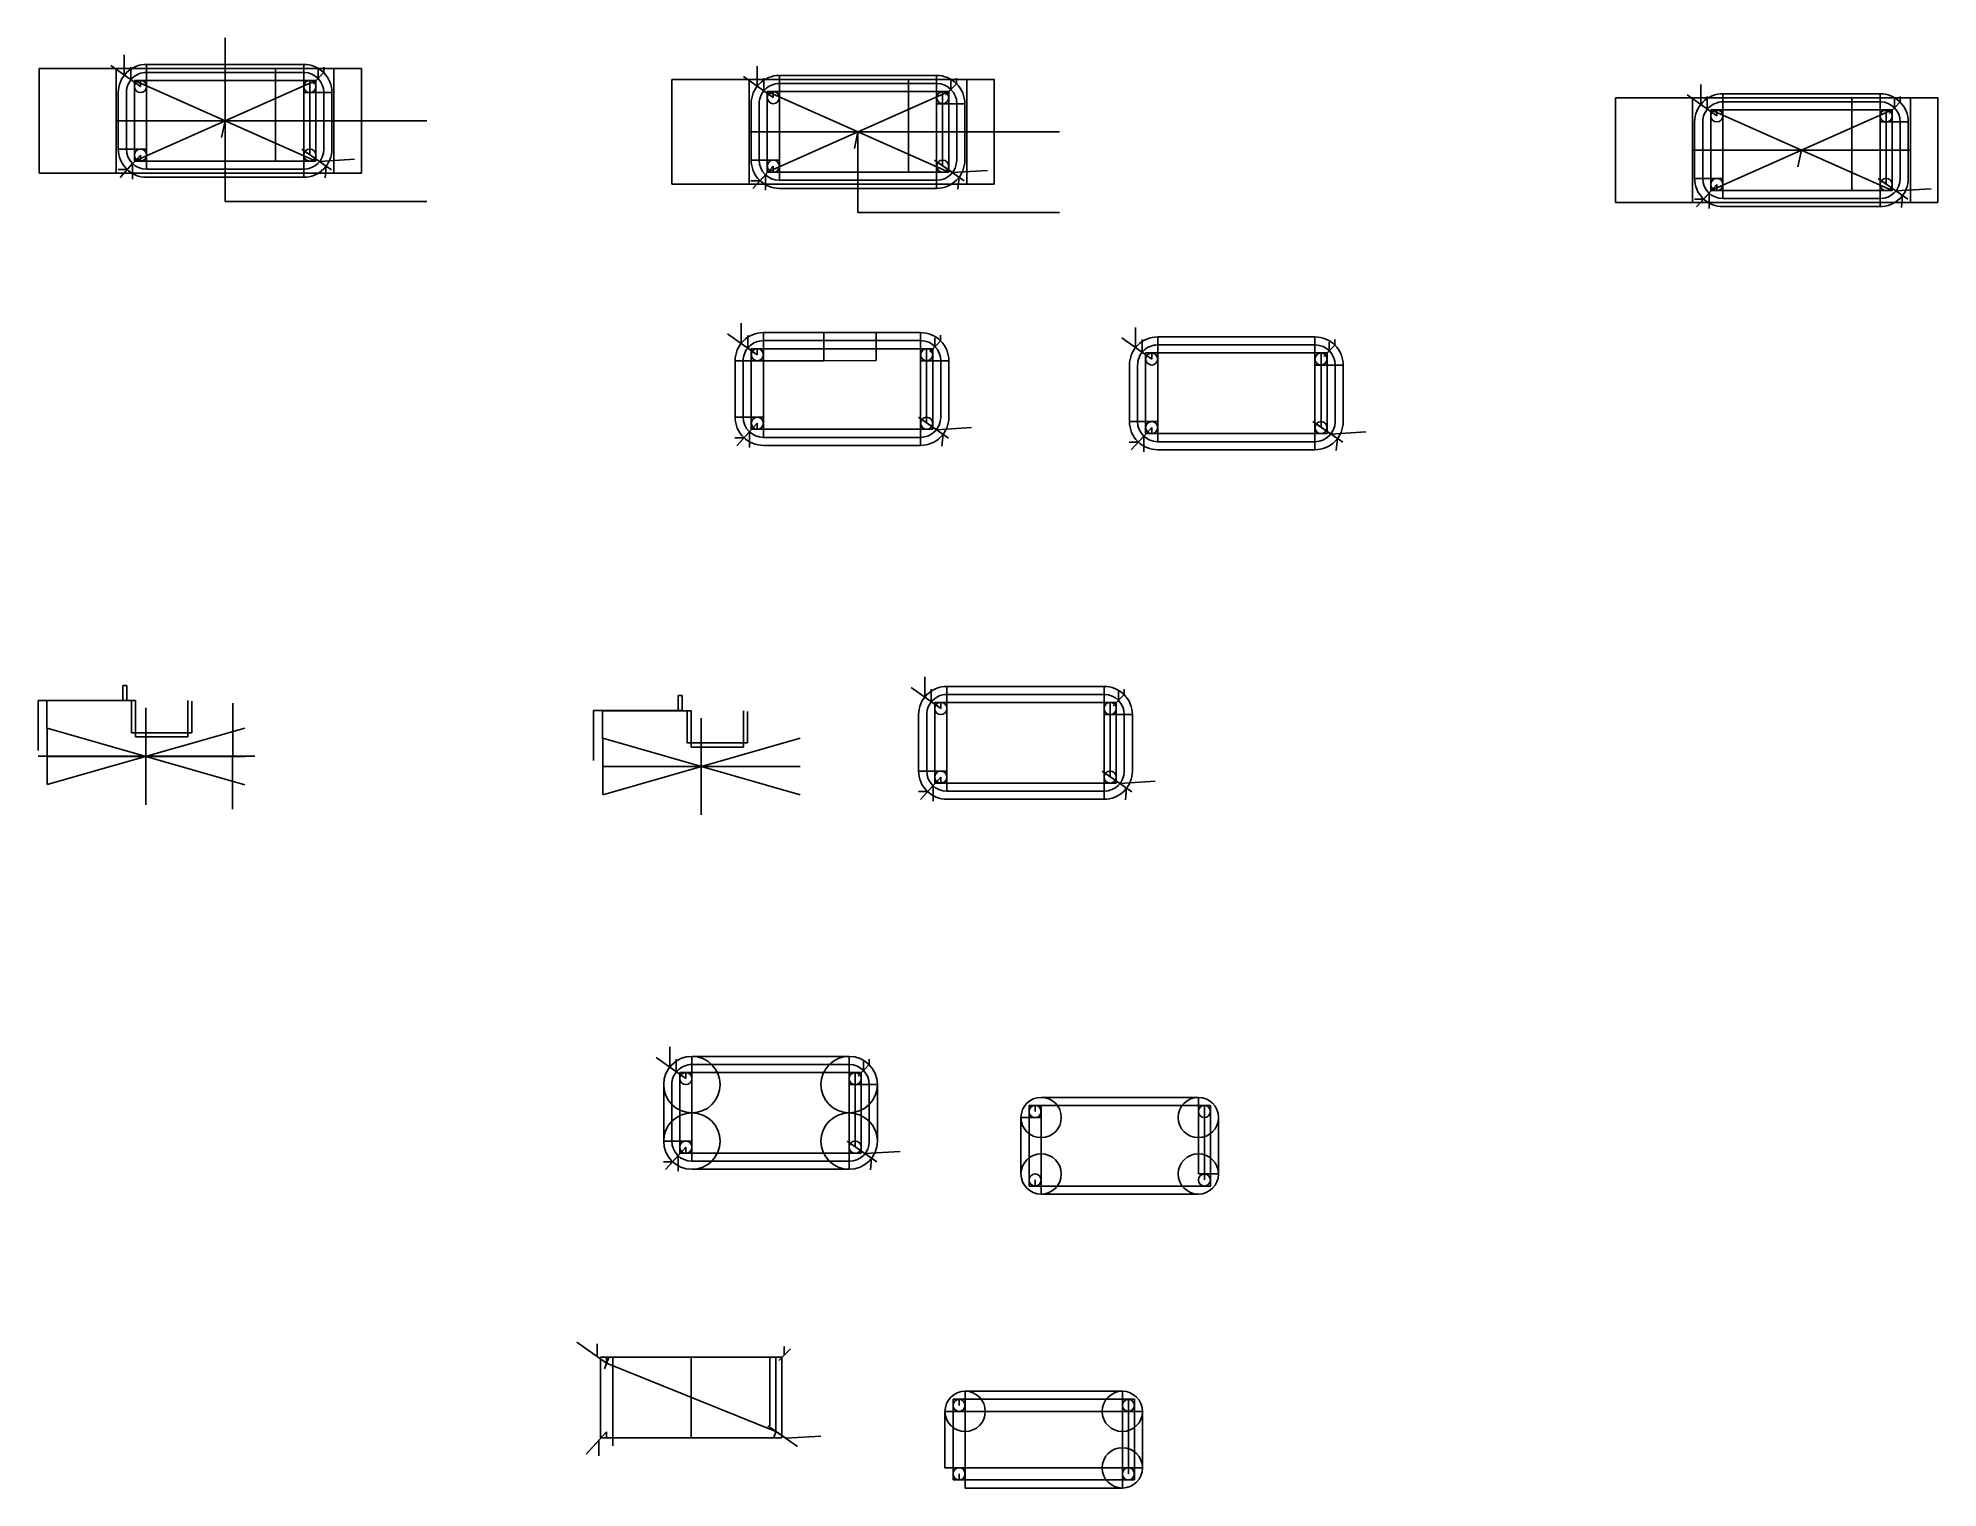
# Model space of a CAD drawing. Header units: millimetres. Extents: x -117 to 354, y 1 to 360.
import ezdxf

# ---------------------------------------------------------------- set-up
doc = ezdxf.new("R2010")
doc.units = ezdxf.units.MM

msp = doc.modelspace()

# ---------------------------------------------------------------- linework, layer by layer
for p, q in [((-95.49, 351.08), (-95.49, 356.08)), ((-89.99, 346.75), (-89.99, 353.75)), ((-50.99, 353.75), (-50.99, 325.75)), ((-36.64, 352.75), (-116.64, 352.75)), ((-116.64, 352.75), (-116.64, 326.75)), ((-98.85, 353.46), (-91.49, 348.25)), ((-97.49, 326.75), (-97.49, 352.75)), ((-97.49, 352.75), (-43.49, 352.75)), ((-93.85, 349.92), (-93.85, 353.06)), ((-47.99, 349.75), (-92.99, 349.75)), ((-92.99, 349.75), (-92.99, 329.75)), ((-92.99, 349.75), (-91.49, 349.75)), ((-92.99, 349.75), (-89.99, 349.75)), ((-91.49, 349.75), (-91.49, 348.25)), ((-89.99, 349.75), (-89.99, 346.75)), ((-57.99, 339.75), (-57.99, 352.75)), ((-57.99, 352.75), (-36.64, 352.75)), ((-47.99, 349.75), (-54.99, 349.75)), ((-47.99, 349.75), (-50.99, 349.75)), ((-50.99, 349.75), (-50.99, 346.75)), ((-47.99, 349.75), (-49.49, 349.75)), ((-49.49, 349.75), (-49.49, 348.25)), ((-45.92, 351.83), (-48.74, 348.88)), ((-48.74, 348.88), (-47.43, 350.26)), ((-47.99, 329.75), (-47.99, 349.75)), ((-47.43, 350.26), (-47.43, 352.44)), ((-46.04, 351.7), (-46.04, 353.09)), ((-43.49, 339.75), (-43.49, 352.75)), ((-43.49, 352.75), (-43.49, 326.75)), ((-36.69, 326.75), (-36.69, 352.75)), ((120.34, 350), (40.34, 350)), ((40.34, 350), (40.34, 324)), ((58.12, 350.71), (65.49, 345.5)), ((59.49, 324), (59.49, 350)), ((59.49, 350), (113.49, 350)), ((61.49, 348.33), (61.49, 353.34)), ((63.12, 347.18), (63.12, 350.31)), ((66.99, 344), (66.99, 351)), ((98.99, 337), (98.99, 350)), ((98.99, 350), (120.34, 350)), ((105.99, 351), (105.99, 323)), ((111.05, 349.08), (108.23, 346.14)), ((109.55, 347.51), (109.55, 349.7)), ((110.93, 348.96), (110.93, 350.35)), ((113.49, 337), (113.49, 350)), ((113.49, 350), (113.49, 324)), ((120.29, 324), (120.29, 350)), ((295.53, 343.79), (295.53, 348.79)), ((-89.99, 346.75), (-89.99, 332.75)), ((-50.99, 346.75), (-50.99, 332.75)), ((-50.99, 346.75), (-43.99, 346.75)), ((-49.49, 348.25), (-49.49, 331.25)), ((108.99, 347), (63.99, 347)), ((63.99, 347), (63.99, 327)), ((63.99, 347), (65.49, 347)), ((63.99, 347), (66.99, 347)), ((65.49, 347), (65.49, 345.5)), ((66.99, 347), (66.99, 344)), ((108.99, 347), (101.99, 347)), ((108.99, 347), (105.99, 347)), ((105.99, 347), (105.99, 344)), ((108.99, 347), (107.49, 347)), ((107.49, 347), (107.49, 345.5)), ((107.49, 345.5), (107.49, 328.5)), ((108.23, 346.14), (109.55, 347.51)), ((108.99, 327), (108.99, 347)), ((354.38, 345.46), (274.38, 345.46)), ((274.38, 345.46), (274.38, 319.46)), ((292.16, 346.17), (299.52, 340.96)), ((293.52, 319.46), (293.52, 345.46)), ((293.52, 345.46), (347.52, 345.46)), ((297.16, 342.63), (297.16, 345.77)), ((301.02, 339.46), (301.02, 346.46)), ((333.02, 332.46), (333.02, 345.46)), ((333.02, 345.46), (354.38, 345.46)), ((340.02, 346.46), (340.02, 318.46)), ((345.09, 344.54), (342.27, 341.59)), ((343.59, 342.97), (343.59, 345.15)), ((344.97, 344.41), (344.97, 345.8)), ((347.52, 332.46), (347.52, 345.46)), ((347.52, 345.46), (347.52, 319.46)), ((354.33, 319.46), (354.33, 345.46)), ((-57.99, 339.75), (-82.99, 339.75)), ((-57.99, 339.75), (-82.99, 339.75)), ((-70.49, 319.75), (-70.49, 339.75)), ((-57.99, 329.75), (-57.99, 339.75)), ((66.99, 344), (66.99, 330)), ((105.99, 344), (105.99, 330)), ((105.99, 344), (112.99, 344)), ((343.02, 342.46), (298.02, 342.46)), ((298.02, 342.46), (298.02, 322.46)), ((298.02, 342.46), (299.52, 342.46)), ((298.02, 342.46), (301.02, 342.46)), ((299.52, 342.46), (299.52, 340.96)), ((301.02, 342.46), (301.02, 339.46)), ((301.02, 339.46), (301.02, 325.46)), ((343.02, 342.46), (336.02, 342.46)), ((343.02, 342.46), (340.02, 342.46)), ((340.02, 342.46), (340.02, 339.46)), ((340.02, 339.46), (340.02, 325.46)), ((340.02, 339.46), (347.02, 339.46)), ((343.02, 342.46), (341.52, 342.46)), ((341.52, 342.46), (341.52, 340.96)), ((341.52, 340.96), (341.52, 323.96)), ((342.27, 341.59), (343.59, 342.97)), ((343.02, 322.46), (343.02, 342.46)), ((98.99, 337), (73.99, 337)), ((98.99, 337), (73.99, 337)), ((86.49, 317), (86.49, 337)), ((98.99, 327), (98.99, 337)), ((-89.99, 332.75), (-96.99, 332.75)), ((-91.49, 331.25), (-96.56, 325.69)), ((-91.49, 329.75), (-91.49, 331.25)), ((-89.99, 332.75), (-89.99, 327.75)), ((-44.11, 327.59), (-51.5, 332.73)), ((-51.5, 332.73), (-47.07, 329.64)), ((-47.07, 329.64), (-38.36, 330.2)), ((66.99, 330), (59.99, 330)), ((66.99, 330), (66.99, 325)), ((112.86, 324.85), (105.47, 329.99)), ((105.47, 329.99), (109.91, 326.9)), ((333.02, 332.46), (308.02, 332.46)), ((333.02, 322.46), (333.02, 332.46)), ((-116.64, 326.75), (-36.69, 326.75)), ((-43.49, 326.75), (-97.49, 326.75)), ((-94.78, 327.64), (-97.03, 327.64)), ((-96.56, 325.69), (-93.43, 329.12)), ((-93.43, 329.12), (-93.43, 325.26)), ((-92.99, 329.75), (-47.99, 329.75)), ((-92.99, 329.75), (-91.49, 329.75)), ((-47.99, 329.75), (-57.99, 329.75)), ((-47.99, 329.75), (-54.99, 329.75)), ((-45.42, 328.5), (-45.71, 325.57)), ((65.49, 328.5), (60.42, 322.94)), ((60.42, 322.94), (63.55, 326.37)), ((63.55, 326.37), (63.55, 322.52)), ((63.99, 327), (108.99, 327)), ((63.99, 327), (65.49, 327)), ((65.49, 327), (65.49, 328.5)), ((108.99, 327), (98.99, 327)), ((108.99, 327), (101.99, 327)), ((109.91, 326.9), (118.61, 327.45)), ((111.55, 325.76), (111.27, 322.83)), ((301.02, 325.46), (294.02, 325.46)), ((301.02, 325.46), (301.02, 320.46)), ((346.9, 320.3), (339.51, 325.44)), ((339.51, 325.44), (343.95, 322.35)), ((40.34, 324), (120.29, 324)), ((113.49, 324), (59.49, 324)), ((62.2, 324.9), (59.94, 324.9)), ((299.52, 323.96), (294.46, 318.4)), ((294.46, 318.4), (297.58, 321.83)), ((297.58, 321.83), (297.58, 317.97)), ((298.02, 322.46), (343.02, 322.46)), ((298.02, 322.46), (299.52, 322.46)), ((299.52, 322.46), (299.52, 323.96)), ((343.02, 322.46), (333.02, 322.46)), ((343.02, 322.46), (336.02, 322.46)), ((343.95, 322.35), (352.65, 322.91)), ((345.59, 321.21), (345.31, 318.28)), ((-20.49, 319.75), (-70.49, 319.75)), ((136.49, 317), (86.49, 317)), ((274.38, 319.46), (354.33, 319.46)), ((347.52, 319.46), (293.52, 319.46)), ((296.24, 320.35), (293.98, 320.35)), ((57.53, 284.56), (57.53, 289.57)), ((155.34, 283.49), (155.34, 288.5)), ((54.16, 286.94), (61.52, 281.73)), ((59.16, 283.4), (59.16, 286.54)), ((105.02, 283.23), (60.02, 283.23)), ((60.02, 283.23), (60.02, 263.23)), ((60.02, 283.23), (61.52, 283.23)), ((60.02, 283.23), (63.02, 283.23)), ((61.52, 283.23), (61.52, 281.73)), ((63.02, 280.23), (63.02, 287.23)), ((63.02, 283.23), (63.02, 280.23)), ((78.02, 287.23), (91.02, 287.31)), ((78.02, 280.23), (78.02, 287.23)), ((91.02, 287.31), (91.02, 280.31)), ((105.02, 283.23), (98.02, 283.23)), ((102.02, 287.23), (102.02, 259.23)), ((105.02, 283.23), (102.02, 283.23)), ((102.02, 283.23), (102.02, 280.23)), ((105.02, 283.23), (103.52, 283.23)), ((103.52, 283.23), (103.52, 281.73)), ((107.09, 285.31), (104.27, 282.37)), ((104.27, 282.37), (105.59, 283.74)), ((105.02, 263.23), (105.02, 283.23)), ((105.59, 283.74), (105.59, 285.93)), ((106.97, 285.18), (106.97, 286.57)), ((151.97, 285.88), (159.34, 280.66)), ((156.98, 282.34), (156.98, 285.47)), ((160.84, 279.16), (160.84, 286.16)), ((199.84, 286.16), (199.84, 258.16)), ((204.91, 284.25), (202.08, 281.3)), ((203.4, 282.67), (203.4, 284.86)), ((204.78, 284.12), (204.78, 285.51)), ((56.02, 280.23), (78.02, 280.23)), ((63.02, 280.23), (63.02, 266.23)), ((91.02, 280.31), (78.02, 280.23)), ((102.02, 280.23), (102.02, 266.23)), ((102.02, 280.23), (109.02, 280.23)), ((103.52, 281.73), (103.52, 264.73)), ((202.84, 282.16), (157.84, 282.16)), ((157.84, 282.16), (157.84, 262.16)), ((157.84, 282.16), (159.34, 282.16)), ((157.84, 282.16), (160.84, 282.16)), ((159.34, 282.16), (159.34, 280.66)), ((160.84, 282.16), (160.84, 279.16)), ((160.84, 279.16), (160.84, 265.16)), ((202.84, 282.16), (195.84, 282.16)), ((202.84, 282.16), (199.84, 282.16)), ((199.84, 282.16), (199.84, 279.16)), ((199.84, 279.16), (199.84, 265.16)), ((199.84, 279.16), (206.84, 279.16)), ((202.84, 282.16), (201.34, 282.16)), ((201.34, 282.16), (201.34, 280.66)), ((201.34, 280.66), (201.34, 263.66)), ((202.08, 281.3), (203.4, 282.67)), ((202.84, 262.16), (202.84, 282.16)), ((63.02, 266.23), (56.02, 266.23)), ((61.52, 264.73), (56.46, 259.17)), ((61.52, 263.23), (61.52, 264.73)), ((63.02, 266.23), (63.02, 261.23)), ((108.9, 261.07), (101.51, 266.22)), ((101.51, 266.22), (105.95, 263.13)), ((160.84, 265.16), (153.84, 265.16)), ((160.84, 265.16), (160.84, 260.16)), ((206.72, 260.01), (199.33, 265.15)), ((199.33, 265.15), (203.76, 262.06)), ((58.24, 261.12), (55.98, 261.12)), ((56.46, 259.17), (59.58, 262.6)), ((59.58, 262.6), (59.58, 258.75)), ((60.02, 263.23), (105.02, 263.23)), ((60.02, 263.23), (61.52, 263.23)), ((105.02, 263.23), (98.02, 263.23)), ((105.95, 263.13), (114.65, 263.68)), ((107.59, 261.99), (107.31, 259.06)), ((156.05, 260.06), (153.79, 260.06)), ((159.34, 263.66), (154.27, 258.11)), ((154.27, 258.11), (157.4, 261.53)), ((157.4, 261.53), (157.4, 257.68)), ((157.84, 262.16), (202.84, 262.16)), ((157.84, 262.16), (159.34, 262.16)), ((159.34, 262.16), (159.34, 263.66)), ((202.84, 262.16), (195.84, 262.16)), ((203.76, 262.06), (212.47, 262.61)), ((205.41, 260.92), (205.12, 257.99)), ((-94.9, 199.72), (-95.9, 199.72)), ((-95.9, 199.72), (-95.9, 195.95)), ((-94.9, 195.98), (-94.9, 199.72)), ((99.68, 199.19), (107.04, 193.97)), ((103.04, 196.8), (103.04, 201.81)), ((104.68, 195.65), (104.68, 198.79)), ((108.54, 192.47), (108.54, 199.47)), ((147.54, 199.47), (147.54, 171.47)), ((151.1, 195.98), (151.1, 198.17)), ((152.49, 197.43), (152.49, 198.82)), ((-116.9, 189.84), (-116.9, 195.98)), ((-116.9, 195.98), (-94.9, 195.98)), ((-116.9, 195.98), (-116.9, 183.6)), ((-114.71, 188.95), (-114.71, 195.95)), ((-114.71, 195.95), (-92.71, 195.95)), ((-92.71, 195.95), (-93.71, 195.95)), ((-93.71, 195.95), (-93.71, 187.95)), ((-92.71, 195.95), (-92.71, 186.95)), ((-90.18, 182.11), (-90.18, 194.12)), ((-90.18, 194.12), (-90.18, 170.12)), ((-79.71, 186.95), (-79.71, 195.95)), ((-78.71, 187.95), (-78.71, 195.78)), ((-68.59, 195.32), (-68.68, 169.02)), ((20.9, 187.32), (20.9, 193.46)), ((20.9, 193.46), (42.9, 193.46)), ((20.9, 193.46), (20.9, 181.08)), ((23.09, 186.43), (23.09, 193.43)), ((23.09, 193.43), (45.09, 193.43)), ((42.9, 197.2), (41.9, 197.2)), ((41.9, 197.2), (41.9, 193.43)), ((42.9, 193.46), (42.9, 197.2)), ((45.09, 193.43), (44.09, 193.43)), ((44.09, 193.43), (44.09, 185.43)), ((45.09, 193.43), (45.09, 184.43)), ((58.09, 184.43), (58.09, 193.43)), ((59.09, 185.43), (59.09, 193.25)), ((150.54, 195.47), (105.54, 195.47)), ((105.54, 195.47), (105.54, 175.47)), ((105.54, 195.47), (107.04, 195.47)), ((105.54, 195.47), (108.54, 195.47)), ((107.04, 195.47), (107.04, 193.97)), ((108.54, 195.47), (108.54, 192.47)), ((150.54, 195.47), (143.54, 195.47)), ((150.54, 195.47), (147.54, 195.47)), ((147.54, 195.47), (147.54, 192.47)), ((150.54, 195.47), (149.04, 195.47)), ((149.04, 195.47), (149.04, 193.97)), ((149.04, 193.97), (149.04, 176.97)), ((152.61, 197.56), (149.79, 194.61)), ((149.79, 194.61), (151.1, 195.98)), ((150.54, 175.47), (150.54, 195.47)), ((-65.64, 189.12), (-114.64, 175.12)), ((-114.64, 175.12), (-114.64, 189.12)), ((-114.64, 189.12), (-65.64, 175.08)), ((47.62, 179.59), (47.62, 191.6)), ((47.62, 191.6), (47.62, 167.6)), ((108.54, 192.47), (108.54, 178.47)), ((147.54, 192.47), (147.54, 178.47)), ((147.54, 192.47), (154.54, 192.47)), ((-93.71, 187.95), (-78.71, 187.95)), ((-92.71, 186.95), (-79.71, 186.95)), ((72.16, 186.6), (23.16, 172.6)), ((23.16, 172.6), (23.16, 186.6)), ((23.16, 186.6), (72.16, 172.56)), ((44.09, 185.43), (59.09, 185.43)), ((45.09, 184.43), (58.09, 184.43)), ((-65.63, 182.17), (-116.9, 182.17)), ((-116.9, 182.17), (-114.4, 182.17)), ((-65.64, 182.11), (-114.64, 182.11)), ((-90.18, 170.12), (-90.18, 182.11)), ((-90.18, 182.11), (-65.64, 182.11)), ((-68.68, 169.02), (-68.64, 182.17)), ((-68.64, 182.17), (-63.13, 182.17)), ((-63.13, 182.17), (-65.63, 182.17)), ((72.16, 179.59), (23.16, 179.59)), ((47.62, 167.6), (47.62, 179.59)), ((47.62, 179.59), (72.16, 179.59)), ((108.54, 178.47), (101.54, 178.47)), ((107.04, 176.97), (101.97, 171.42)), ((101.97, 171.42), (105.1, 174.85)), ((105.1, 174.85), (105.1, 170.99)), ((105.54, 175.47), (150.54, 175.47)), ((105.54, 175.47), (107.04, 175.47)), ((107.04, 175.47), (107.04, 176.97)), ((108.54, 178.47), (108.54, 173.47)), ((150.54, 175.47), (143.54, 175.47)), ((154.42, 173.32), (147.03, 178.46)), ((147.03, 178.46), (151.46, 175.37)), ((151.46, 175.37), (160.17, 175.92)), ((103.75, 173.37), (101.5, 173.37)), ((153.11, 174.23), (152.82, 171.3)), ((39.8, 105.02), (39.8, 110.03)), ((36.43, 107.4), (43.8, 102.19)), ((41.43, 103.86), (41.43, 107)), ((87.3, 103.69), (42.3, 103.69)), ((42.3, 103.69), (42.3, 83.69)), ((42.3, 103.69), (43.8, 103.69)), ((42.3, 103.69), (45.3, 103.69)), ((43.8, 103.69), (43.8, 102.19)), ((45.3, 100.69), (45.3, 107.69)), ((45.3, 107.69), (84.3, 107.69)), ((45.3, 103.69), (45.3, 100.69)), ((87.3, 103.69), (80.3, 103.69)), ((84.3, 107.69), (84.3, 79.69)), ((87.3, 103.69), (84.3, 103.69)), ((84.3, 103.69), (84.3, 100.69)), ((87.3, 103.69), (85.8, 103.69)), ((85.8, 103.69), (85.8, 102.19)), ((89.37, 105.77), (86.54, 102.83)), ((86.54, 102.83), (87.86, 104.2)), ((87.3, 83.69), (87.3, 103.69)), ((87.86, 104.2), (87.86, 106.39)), ((89.24, 105.64), (89.24, 107.03)), ((38.3, 86.69), (38.3, 100.69)), ((45.3, 100.69), (45.3, 86.69)), ((84.3, 100.69), (84.3, 86.69)), ((84.3, 100.69), (91.3, 100.69)), ((85.8, 102.19), (85.8, 85.19)), ((91.3, 100.69), (91.3, 86.69)), ((173.91, 95.54), (128.91, 95.54)), ((128.91, 95.54), (128.91, 75.54)), ((128.91, 95.54), (130.41, 95.54)), ((128.91, 95.54), (131.91, 95.54)), ((130.41, 95.54), (130.41, 94.04)), ((170.91, 97.54), (131.91, 97.54)), ((131.91, 95.54), (131.91, 92.54)), ((173.91, 95.54), (166.91, 95.54)), ((170.91, 92.54), (170.91, 97.54)), ((173.91, 95.54), (170.91, 95.54)), ((170.91, 95.54), (170.91, 92.54)), ((173.91, 95.54), (172.41, 95.54)), ((172.41, 95.54), (172.41, 94.04)), ((173.91, 75.54), (173.91, 95.54)), ((131.91, 92.54), (126.91, 92.54)), ((126.91, 92.54), (126.91, 78.54)), ((131.91, 92.54), (131.91, 78.54)), ((170.91, 92.54), (170.91, 78.54)), ((172.41, 94.04), (172.41, 77.04)), ((175.91, 78.54), (175.91, 92.54)), ((45.3, 86.69), (38.3, 86.69)), ((43.8, 85.19), (38.73, 79.63)), ((43.8, 83.69), (43.8, 85.19)), ((45.3, 86.69), (45.3, 81.69)), ((91.18, 81.53), (83.79, 86.67)), ((83.79, 86.67), (88.22, 83.59)), ((40.51, 81.58), (38.25, 81.58)), ((38.73, 79.63), (41.86, 83.06)), ((41.86, 83.06), (41.86, 79.2)), ((42.3, 83.69), (87.3, 83.69)), ((42.3, 83.69), (43.8, 83.69)), ((87.3, 83.69), (80.3, 83.69)), ((88.22, 83.59), (96.92, 84.14)), ((89.87, 82.45), (89.58, 79.52)), ((84.3, 79.69), (45.3, 79.69)), ((128.91, 75.54), (173.91, 75.54)), ((128.91, 75.54), (130.41, 75.54)), ((130.41, 75.54), (130.41, 77.04)), ((131.91, 78.54), (131.91, 73.54)), ((173.91, 75.54), (166.91, 75.54)), ((170.91, 78.54), (175.91, 78.54)), ((131.91, 73.54), (170.91, 73.54)), ((16.78, 36.8), (24.14, 31.59)), ((21.78, 33.26), (21.78, 36.4)), ((67.64, 33.09), (22.64, 33.09)), ((22.64, 33.09), (22.64, 13.09)), ((22.64, 33.09), (24.14, 33.09)), ((22.64, 33.09), (25.64, 33.09)), ((24.14, 33.09), (24.14, 31.59)), ((25.64, 33.09), (25.64, 30.09)), ((45.14, 13.09), (45.14, 33.09)), ((67.64, 33.09), (60.64, 33.09)), ((67.64, 33.09), (64.64, 33.09)), ((64.64, 33.09), (64.64, 30.09)), ((67.64, 33.09), (66.14, 33.09)), ((66.14, 33.09), (66.14, 31.59)), ((69.71, 35.17), (66.89, 32.23)), ((66.89, 32.23), (68.2, 33.6)), ((67.64, 13.09), (67.64, 33.09)), ((68.2, 33.6), (68.2, 35.78)), ((25.64, 30.09), (25.64, 16.09)), ((64.64, 30.09), (64.64, 16.09)), ((66.14, 31.59), (66.14, 14.59)), ((152.06, 24.64), (113.06, 24.64)), ((152.06, 19.64), (152.06, 24.64)), ((113.06, 19.64), (108.06, 19.64)), ((108.06, 19.64), (108.06, 5.64)), ((155.06, 22.64), (110.06, 22.64)), ((110.06, 22.64), (110.06, 2.64)), ((110.06, 22.64), (111.56, 22.64)), ((110.06, 22.64), (113.06, 22.64)), ((111.56, 22.64), (111.56, 21.14)), ((113.06, 22.64), (113.06, 19.64)), ((113.06, 19.64), (113.06, 5.64)), ((155.06, 22.64), (148.06, 22.64)), ((155.06, 22.64), (152.06, 22.64)), ((152.06, 22.64), (152.06, 19.64)), ((152.06, 19.64), (152.06, 5.64)), ((155.06, 22.64), (153.56, 22.64)), ((153.56, 22.64), (153.56, 21.14)), ((153.56, 21.14), (153.56, 4.14)), ((155.06, 2.64), (155.06, 22.64)), ((157.06, 5.64), (157.06, 19.64)), ((24.14, 14.59), (19.07, 9.03)), ((24.14, 13.09), (24.14, 14.59)), ((25.64, 16.09), (25.64, 11.09)), ((71.52, 10.93), (64.13, 16.07)), ((64.13, 16.07), (68.57, 12.99)), ((19.07, 9.03), (22.2, 12.46)), ((22.2, 12.46), (22.2, 8.6)), ((22.64, 13.09), (67.64, 13.09)), ((22.64, 13.09), (24.14, 13.09)), ((67.64, 13.09), (45.14, 13.09)), ((67.64, 13.09), (60.64, 13.09)), ((68.57, 12.99), (77.27, 13.54)), ((113.06, 5.64), (113.06, 0.64)), ((152.06, 5.64), (157.06, 5.64)), ((110.06, 2.64), (155.06, 2.64)), ((110.06, 2.64), (111.56, 2.64)), ((111.56, 2.64), (111.56, 4.14)), ((113.06, 0.64), (152.06, 0.64)), ((155.06, 2.64), (148.06, 2.64))]:
    msp.add_line(p, q)
at = {"extrusion": (0, 0, -1)}
for p, q in [((-92.99, 349.75), (-47.99, 329.75)), ((-92.99, 329.75), (-47.99, 349.75)), ((63.99, 347), (108.99, 327)), ((63.99, 327), (108.99, 347)), ((-43.49, 339.75), (-97.49, 339.75)), ((-97.49, 339.75), (-43.49, 339.75)), ((-70.49, 339.75), (-57.99, 339.75)), ((-57.99, 339.75), (-70.49, 339.75)), ((-70.49, 339.75), (-57.99, 339.75)), ((-57.99, 339.75), (-70.49, 339.75)), ((-70.49, 339.75), (-43.49, 339.75)), ((-70.49, 339.75), (-20.49, 339.75)), ((298.02, 342.46), (343.02, 322.46)), ((298.02, 322.46), (343.02, 342.46)), ((113.49, 337), (59.49, 337)), ((59.49, 337), (113.49, 337)), ((86.49, 337), (98.99, 337)), ((98.99, 337), (86.49, 337)), ((86.49, 337), (98.99, 337)), ((98.99, 337), (86.49, 337)), ((86.49, 337), (113.49, 337)), ((86.49, 337), (136.49, 337)), ((347.52, 332.46), (293.52, 332.46)), ((293.52, 332.46), (347.52, 332.46)), ((320.52, 332.46), (333.02, 332.46)), ((333.02, 332.46), (320.52, 332.46)), ((320.52, 332.46), (333.02, 332.46)), ((333.02, 332.46), (320.52, 332.46)), ((320.52, 332.46), (347.52, 332.46)), ((-47.99, 329.75), (-92.99, 329.75)), ((108.99, 327), (63.99, 327)), ((343.02, 322.46), (298.02, 322.46)), ((24.7, 32.98), (23.59, 30.19)), ((24.14, 31.59), (23.59, 30.19)), ((24.14, 31.59), (66.14, 14.67)), ((66.14, 14.59), (65.58, 13.2))]:
    msp.add_line(p, q, dxfattribs=at)
at = {"extrusion": (-6.12323e-17, 0, -1)}
for p, q in [((-70.49, 339.75), (-71.39, 335.64)), ((86.49, 337), (85.59, 332.9)), ((320.52, 332.46), (319.63, 328.35))]:
    msp.add_line(p, q, dxfattribs=at)
at = {"extrusion": (0, 1.58194e-14, -1)}
msp.add_line((-45.99, 339.75), (-45.99, 337.97), dxfattribs=at)
for points in [[(-70.49, 319.75), (-70.49, 319.75), (-70.49, 360.29), (-70.49, 360.29)], [(152.06, 24.64), (113.06, 24.64), (113.06, 0.64), (152.06, 0.64)], [(108.06, 19.64), (157.06, 19.64), (157.06, 5.64), (108.06, 5.64)]]:
    msp.add_lwpolyline(points, close=True)
for points in [[(-43.99, 346.75), (-43.99, 332.75, -0.414214), (-50.99, 325.75), (-89.99, 325.75, -0.414214), (-96.99, 332.75), (-96.99, 346.75, -0.414214), (-89.99, 353.75), (-50.99, 353.75, -0.414214)], [(-90.01, 327.75), (-50.99, 327.75, 0.411667), (-45.99, 332.7), (-45.99, 346.75, 0.409508), (-50.91, 351.74), (-89.99, 351.75, 0.414214), (-94.99, 346.75), (-94.99, 332.75, 0.413084)], [(112.99, 344), (112.99, 330, -0.414214), (105.99, 323), (66.99, 323, -0.414214), (59.99, 330), (59.99, 344, -0.414214), (66.99, 351), (105.99, 351, -0.414214)], [(66.97, 325), (105.99, 325, 0.411667), (110.99, 329.96), (110.99, 344, 0.409508), (106.07, 349), (66.99, 349, 0.414214), (61.99, 344), (61.99, 330, 0.413084)], [(347.02, 339.46), (347.02, 325.46, -0.414214), (340.02, 318.46), (301.02, 318.46, -0.414214), (294.02, 325.46), (294.02, 339.46, -0.414214), (301.02, 346.46), (340.02, 346.46, -0.414214)], [(301.01, 320.46), (340.02, 320.46, 0.411667), (345.02, 325.41), (345.02, 339.46, 0.409508), (340.11, 344.45), (301.02, 344.46, 0.414214), (296.02, 339.46), (296.02, 325.46, 0.413084)], [(109.02, 280.23), (109.02, 266.23, -0.414214), (102.02, 259.23), (63.02, 259.23, -0.414214), (56.02, 266.23), (56.02, 280.23, -0.414214), (63.02, 287.23), (102.02, 287.23, -0.414214)], [(63.01, 261.23), (102.02, 261.23, 0.411667), (107.02, 266.19), (107.02, 280.23, 0.409508), (102.11, 285.23), (63.02, 285.23, 0.414214), (58.02, 280.23), (58.02, 266.23, 0.413084)], [(206.84, 279.16), (206.84, 265.16, -0.414214), (199.84, 258.16), (160.84, 258.16, -0.414214), (153.84, 265.16), (153.84, 279.16, -0.414214), (160.84, 286.16), (199.84, 286.16, -0.414214)], [(160.82, 260.16), (199.84, 260.16, 0.411667), (204.84, 265.12), (204.84, 279.16, 0.409508), (199.92, 284.16), (160.84, 284.16, 0.414214), (155.84, 279.16), (155.84, 265.16, 0.413084)], [(154.54, 192.47), (154.54, 178.47, -0.414214), (147.54, 171.47), (108.54, 171.47, -0.414214), (101.54, 178.47), (101.54, 192.47, -0.414214), (108.54, 199.47), (147.54, 199.47, -0.414214)], [(108.52, 173.47), (147.54, 173.47, 0.411667), (152.54, 178.43), (152.54, 192.47, 0.409508), (147.62, 197.47), (108.54, 197.47, 0.414214), (103.54, 192.47), (103.54, 178.47, 0.413084)], [(45.28, 81.69), (84.3, 81.69, 0.411667), (89.3, 86.65), (89.3, 100.69, 0.409508), (84.38, 105.69), (45.3, 105.69, 0.414214), (40.3, 100.69), (40.3, 86.69, 0.413084)]]:
    msp.add_lwpolyline(points, format="xyb", close=True)
for centre, radius in [((-91.49, 348.25), 1.5), ((-49.49, 348.25), 1.5), ((65.49, 345.5), 1.5), ((107.49, 345.5), 1.5), ((299.52, 340.96), 1.5), ((341.52, 340.96), 1.5), ((-91.49, 331.25), 1.5), ((-49.49, 331.25), 1.5), ((65.49, 328.5), 1.5), ((107.49, 328.5), 1.5), ((299.52, 323.96), 1.5), ((341.52, 323.96), 1.5), ((61.52, 281.73), 1.5), ((103.52, 281.73), 1.5), ((159.34, 280.66), 1.5), ((201.34, 280.66), 1.5), ((61.52, 264.73), 1.5), ((103.52, 264.73), 1.5), ((159.34, 263.66), 1.5), ((201.34, 263.66), 1.5), ((107.04, 193.97), 1.5), ((149.04, 193.97), 1.5), ((107.04, 176.97), 1.5), ((149.04, 176.97), 1.5), ((45.3, 100.69), 7), ((43.8, 102.19), 1.5), ((84.3, 100.69), 7), ((85.8, 102.19), 1.5), ((131.91, 92.54), 5), ((130.41, 94.04), 1.5), ((170.91, 92.54), 5), ((172.41, 94.04), 1.5), ((45.3, 86.69), 7), ((84.3, 86.69), 7), ((43.8, 85.19), 1.5), ((85.8, 85.19), 1.5), ((131.91, 78.54), 5), ((170.91, 78.54), 5), ((130.41, 77.04), 1.5), ((172.41, 77.04), 1.5), ((113.06, 19.64), 5), ((152.06, 19.64), 5), ((111.56, 21.14), 1.5), ((153.56, 21.14), 1.5), ((152.06, 5.64), 5), ((111.56, 4.14), 1.5), ((153.56, 4.14), 1.5)]:
    msp.add_circle(centre, radius)

doc.saveas('drawing.dxf')
